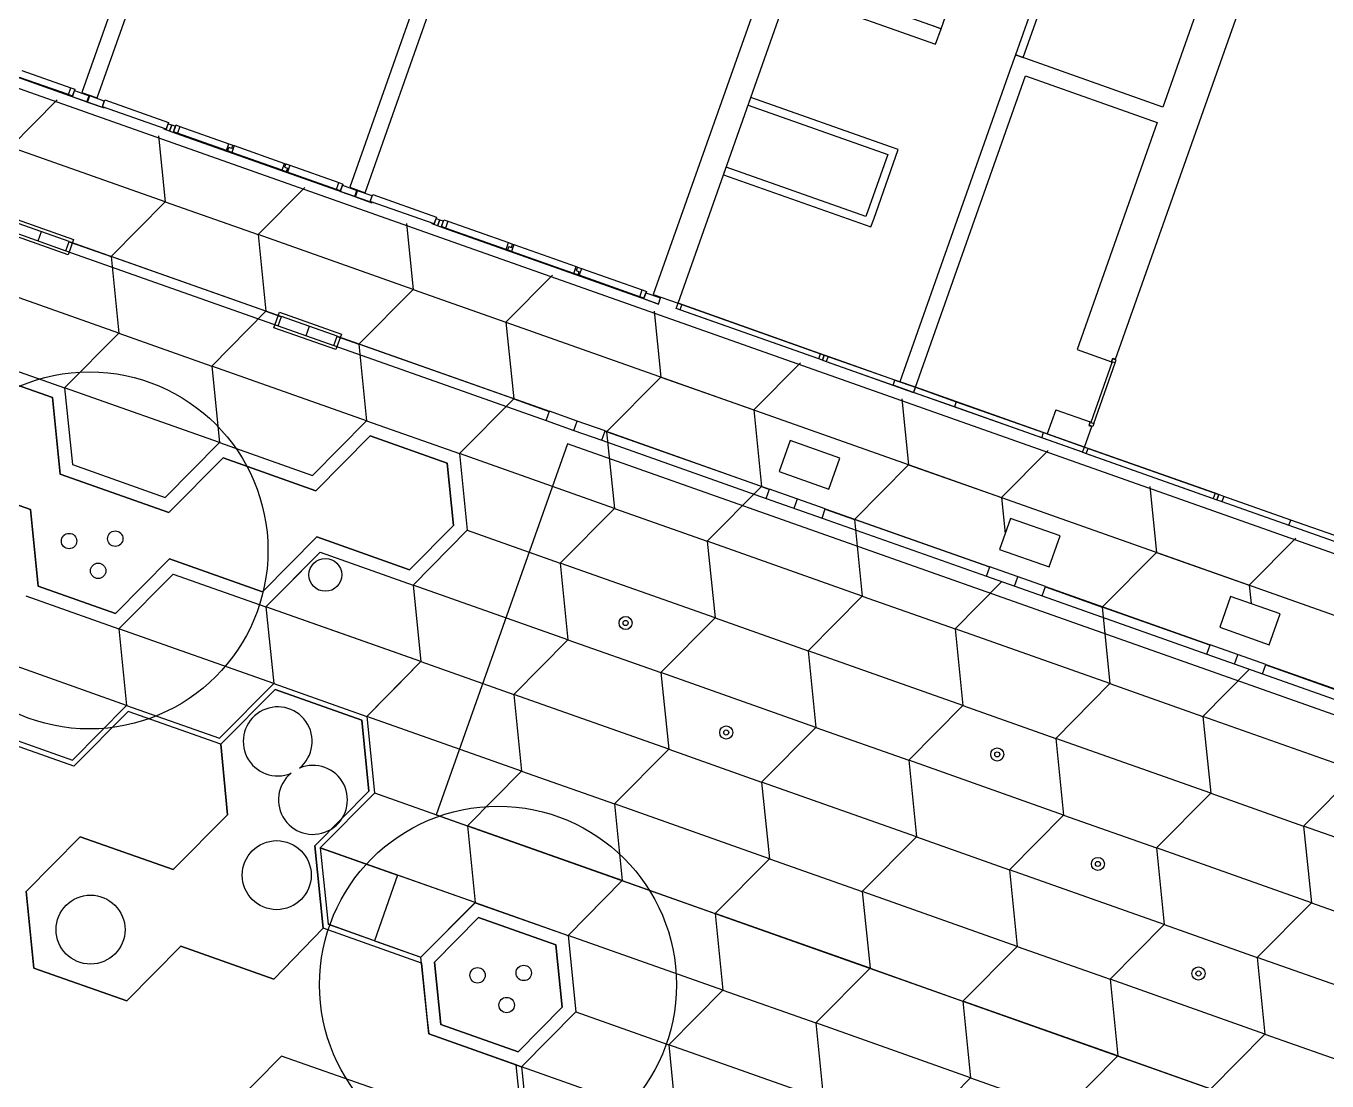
# Model space of a CAD drawing. Header units: metres. Extents: x 2681598 to 2681800, y 1249481 to 1249590.
# Drawn here: x 2681669.34 to 2681689.14, y 1249544.43 to 1249560.48 of the extents above; entities that cross this region are included whole.
import ezdxf

# ---------------------------------------------------------------- set-up
doc = ezdxf.new("R2010")
doc.units = ezdxf.units.M
doc.layers.add('linien', color=7, linetype='Continuous', true_color=0x000000)

msp = doc.modelspace()

# ---------------------------------------------------------------- linework, layer by layer
at = {"layer": 'linien'}
for p, q in [((2681609.207, 1249580.751), (2681711.665, 1249544.525)), ((2681673.977, 1249570.177), (2681670.19, 1249559.467)), ((2681670.425, 1249559.384), (2681674.216, 1249570.103)), ((2681678.111, 1249568.896), (2681674.267, 1249558.025)), ((2681674.503, 1249557.942), (2681678.35, 1249568.822)), ((2681682.795, 1249567.445), (2681678.887, 1249556.392)), ((2681688.858, 1249565.515), (2681686.642, 1249559.245)), ((2681685.922, 1249555.411), (2681689.432, 1249565.337)), ((2681685.115, 1249562.065), (2681684.398, 1249560.038)), ((2681684.516, 1249559.997), (2681685.232, 1249562.024)), ((2681683.266, 1249560.438), (2681683.616, 1249561.428)), ((2681683.266, 1249560.438), (2681681.023, 1249561.232)), ((2681679.264, 1249556.259), (2681680.939, 1249560.996)), ((2681680.939, 1249560.996), (2681683.183, 1249560.203)), ((2681670.001, 1249559.417), (2681667.544, 1249560.286)), ((2681683.149, 1249560.48), (2681683.266, 1249560.438)), ((2681683.183, 1249560.203), (2681683.266, 1249560.438)), ((2681684.398, 1249560.038), (2681684.314, 1249559.803)), ((2681684.398, 1249560.038), (2681684.516, 1249559.997)), ((2681686.642, 1249559.245), (2681684.398, 1249560.038)), ((2681669.985, 1249559.434), (2681669.241, 1249559.697)), ((2681669.278, 1249559.801), (2681670.022, 1249559.538)), ((2681684.314, 1249559.803), (2681682.639, 1249555.065)), ((2681682.875, 1249554.982), (2681684.55, 1249559.719)), ((2681684.55, 1249559.719), (2681686.558, 1249559.009)), ((2681669.985, 1249559.434), (2681670.022, 1249559.538)), ((2681670.022, 1249559.538), (2681670.084, 1249559.516)), ((2681670.084, 1249559.516), (2681670.047, 1249559.412)), ((2681670.047, 1249559.412), (2681670.077, 1249559.496)), ((2681670.077, 1249559.496), (2681670.299, 1249559.418)), ((2681669.102, 1249558.637), (2681669.812, 1249559.354)), ((2681670.047, 1249559.412), (2681669.985, 1249559.434)), ((2681670.001, 1249559.417), (2681670.005, 1249559.427)), ((2681670.266, 1249559.323), (2681670.001, 1249559.417)), ((2681670.005, 1249559.427), (2681670.047, 1249559.412)), ((2681670.049, 1249559.397), (2681670.05, 1249559.4)), ((2681670.05, 1249559.4), (2681670.266, 1249559.323)), ((2681670.19, 1249559.467), (2681670.425, 1249559.384)), ((2681670.266, 1249559.323), (2681670.299, 1249559.418)), ((2681670.276, 1249559.32), (2681670.309, 1249559.414)), ((2681670.276, 1249559.32), (2681670.527, 1249559.231)), ((2681670.478, 1249559.248), (2681670.276, 1249559.32)), ((2681670.299, 1249559.418), (2681670.303, 1249559.427)), ((2681670.309, 1249559.414), (2681670.312, 1249559.424)), ((2681670.531, 1249559.336), (2681670.309, 1249559.414)), ((2681670.502, 1249559.251), (2681670.538, 1249559.355)), ((2681670.502, 1249559.251), (2681670.531, 1249559.336)), ((2681670.538, 1249559.355), (2681671.51, 1249559.011)), ((2681680.331, 1249559.276), (2681680.373, 1249559.393)), ((2681682.499, 1249558.642), (2681680.373, 1249559.393)), ((2681670.477, 1249559.246), (2681670.478, 1249559.248)), ((2681670.531, 1249559.241), (2681670.502, 1249559.251)), ((2681671.474, 1249558.908), (2681670.502, 1249559.251)), ((2681670.527, 1249559.231), (2681670.531, 1249559.241)), ((2681680.331, 1249559.276), (2681682.457, 1249558.524)), ((2681671.441, 1249558.908), (2681671.444, 1249558.918)), ((2681671.525, 1249558.878), (2681671.441, 1249558.908)), ((2681671.444, 1249558.918), (2681671.474, 1249558.908)), ((2681671.51, 1249559.011), (2681671.474, 1249558.908)), ((2681671.474, 1249558.908), (2681671.503, 1249558.992)), ((2681671.503, 1249558.992), (2681671.558, 1249558.973)), ((2681671.525, 1249558.878), (2681671.558, 1249558.973)), ((2681671.558, 1249558.973), (2681671.525, 1249558.878)), ((2681671.558, 1249558.973), (2681671.613, 1249558.953)), ((2681671.583, 1249558.869), (2681671.62, 1249558.973)), ((2681671.613, 1249558.953), (2681671.583, 1249558.869)), ((2681671.62, 1249558.973), (2681671.682, 1249558.951)), ((2681671.682, 1249558.951), (2681671.645, 1249558.847)), ((2681671.682, 1249558.951), (2681672.426, 1249558.688)), ((2681686.558, 1249559.009), (2681685.337, 1249555.554)), ((2681671.358, 1249558.807), (2681671.459, 1249557.804)), ((2681671.622, 1249558.844), (2681671.525, 1249558.878)), ((2681671.583, 1249558.869), (2681671.625, 1249558.854)), ((2681671.645, 1249558.847), (2681671.583, 1249558.869)), ((2681671.625, 1249558.854), (2681671.622, 1249558.844)), ((2681674.079, 1249557.975), (2681671.622, 1249558.844)), ((2681672.389, 1249558.584), (2681671.645, 1249558.847)), ((2681671.459, 1249557.804), (2681669.102, 1249558.637)), ((2681672.389, 1249558.584), (2681672.426, 1249558.688)), ((2681672.409, 1249558.577), (2681672.389, 1249558.584)), ((2681672.409, 1249558.577), (2681672.427, 1249558.629)), ((2681672.471, 1249558.555), (2681672.409, 1249558.577)), ((2681672.426, 1249558.688), (2681672.488, 1249558.666)), ((2681672.47, 1249558.614), (2681672.427, 1249558.629)), ((2681672.47, 1249558.614), (2681672.488, 1249558.666)), ((2681672.508, 1249558.659), (2681672.471, 1249558.555)), ((2681673.236, 1249558.284), (2681672.471, 1249558.555)), ((2681672.488, 1249558.666), (2681672.508, 1249558.659)), ((2681672.508, 1249558.659), (2681673.273, 1249558.388)), ((2681682.457, 1249558.524), (2681682.124, 1249557.581)), ((2681682.241, 1249557.539), (2681682.616, 1249558.6)), ((2681682.616, 1249558.6), (2681682.499, 1249558.642)), ((2681673.236, 1249558.284), (2681673.273, 1249558.388)), ((2681673.273, 1249558.388), (2681673.293, 1249558.381)), ((2681673.293, 1249558.381), (2681673.275, 1249558.329)), ((2681673.275, 1249558.329), (2681673.317, 1249558.314)), ((2681673.293, 1249558.381), (2681673.355, 1249558.359)), ((2681673.317, 1249558.314), (2681673.299, 1249558.262)), ((2681673.355, 1249558.359), (2681673.319, 1249558.255)), ((2681673.355, 1249558.359), (2681674.099, 1249558.096)), ((2681679.956, 1249558.215), (2681679.998, 1249558.333)), ((2681682.124, 1249557.581), (2681679.998, 1249558.333)), ((2681673.299, 1249558.262), (2681673.236, 1249558.284)), ((2681673.319, 1249558.255), (2681673.299, 1249558.262)), ((2681674.063, 1249557.992), (2681673.319, 1249558.255)), ((2681679.956, 1249558.215), (2681682.2, 1249557.422)), ((2681672.874, 1249557.304), (2681673.583, 1249558.02)), ((2681674.063, 1249557.992), (2681674.099, 1249558.096)), ((2681674.125, 1249557.97), (2681674.063, 1249557.992)), ((2681674.079, 1249557.975), (2681674.082, 1249557.985)), ((2681674.344, 1249557.882), (2681674.079, 1249557.975)), ((2681674.082, 1249557.985), (2681674.125, 1249557.97)), ((2681674.099, 1249558.096), (2681674.161, 1249558.074)), ((2681674.161, 1249558.074), (2681674.125, 1249557.97)), ((2681674.125, 1249557.97), (2681674.155, 1249558.055)), ((2681674.127, 1249557.955), (2681674.128, 1249557.958)), ((2681674.128, 1249557.958), (2681674.344, 1249557.882)), ((2681674.155, 1249558.055), (2681674.377, 1249557.976)), ((2681674.267, 1249558.025), (2681674.503, 1249557.942)), ((2681674.344, 1249557.882), (2681674.377, 1249557.976)), ((2681674.353, 1249557.878), (2681674.387, 1249557.973)), ((2681674.377, 1249557.976), (2681674.38, 1249557.985)), ((2681674.387, 1249557.973), (2681674.39, 1249557.982)), ((2681674.609, 1249557.894), (2681674.387, 1249557.973)), ((2681674.579, 1249557.809), (2681674.616, 1249557.913)), ((2681674.616, 1249557.913), (2681675.588, 1249557.57)), ((2681670.635, 1249556.971), (2681671.459, 1249557.804)), ((2681671.459, 1249557.804), (2681672.874, 1249557.304)), ((2681674.353, 1249557.878), (2681674.605, 1249557.789)), ((2681674.556, 1249557.807), (2681674.353, 1249557.878)), ((2681674.555, 1249557.804), (2681674.556, 1249557.807)), ((2681674.579, 1249557.809), (2681674.609, 1249557.894)), ((2681674.608, 1249557.799), (2681674.579, 1249557.809)), ((2681675.551, 1249557.466), (2681674.579, 1249557.809)), ((2681674.605, 1249557.789), (2681674.608, 1249557.799)), ((2681669.119, 1249557.565), (2681670.062, 1249557.232)), ((2681675.588, 1249557.57), (2681675.551, 1249557.466)), ((2681675.551, 1249557.466), (2681675.581, 1249557.55)), ((2681675.581, 1249557.55), (2681675.636, 1249557.531)), ((2681675.602, 1249557.437), (2681675.636, 1249557.531)), ((2681675.636, 1249557.531), (2681675.602, 1249557.437)), ((2681675.636, 1249557.531), (2681675.69, 1249557.512)), ((2681675.661, 1249557.427), (2681675.697, 1249557.531)), ((2681675.697, 1249557.531), (2681675.759, 1249557.509)), ((2681682.2, 1249557.422), (2681682.241, 1249557.539)), ((2681669.979, 1249556.996), (2681669.036, 1249557.329)), ((2681669.1, 1249557.36), (2681669.948, 1249557.06)), ((2681669.998, 1249557.201), (2681669.15, 1249557.501)), ((2681669.524, 1249557.21), (2681669.574, 1249557.351)), ((2681675.129, 1249557.473), (2681675.231, 1249556.471)), ((2681675.519, 1249557.466), (2681675.522, 1249557.476)), ((2681675.602, 1249557.437), (2681675.519, 1249557.466)), ((2681675.522, 1249557.476), (2681675.551, 1249557.466)), ((2681675.7, 1249557.402), (2681675.602, 1249557.437)), ((2681675.69, 1249557.512), (2681675.661, 1249557.427)), ((2681675.661, 1249557.427), (2681675.703, 1249557.412)), ((2681675.723, 1249557.405), (2681675.661, 1249557.427)), ((2681675.703, 1249557.412), (2681675.7, 1249557.402)), ((2681678.699, 1249556.342), (2681675.7, 1249557.402)), ((2681675.759, 1249557.509), (2681675.723, 1249557.405)), ((2681676.648, 1249557.078), (2681675.723, 1249557.405)), ((2681675.759, 1249557.509), (2681676.684, 1249557.182)), ((2681669.948, 1249557.06), (2681669.998, 1249557.201)), ((2681669.948, 1249557.06), (2681669.998, 1249557.201)), ((2681670.062, 1249557.232), (2681669.979, 1249556.996)), ((2681669.997, 1249557.197), (2681670.635, 1249556.971)), ((2681669.998, 1249557.201), (2681673.228, 1249556.06)), ((2681670.044, 1249557.18), (2681670.635, 1249556.971)), ((2681675.231, 1249556.471), (2681672.874, 1249557.304)), ((2681672.874, 1249557.304), (2681672.992, 1249556.138)), ((2681676.648, 1249557.078), (2681676.684, 1249557.182)), ((2681676.686, 1249557.123), (2681676.667, 1249557.071)), ((2681676.684, 1249557.182), (2681676.746, 1249557.16)), ((2681676.686, 1249557.123), (2681676.728, 1249557.108)), ((2681676.728, 1249557.108), (2681676.746, 1249557.16)), ((2681676.766, 1249557.153), (2681676.73, 1249557.049)), ((2681676.746, 1249557.16), (2681676.766, 1249557.153)), ((2681676.766, 1249557.153), (2681677.712, 1249556.818)), ((2681669.948, 1249557.06), (2681673.178, 1249555.918)), ((2681670.635, 1249556.971), (2681670.753, 1249555.805)), ((2681672.992, 1249556.138), (2681670.635, 1249556.971)), ((2681676.667, 1249557.071), (2681676.648, 1249557.078)), ((2681676.73, 1249557.049), (2681676.667, 1249557.071)), ((2681677.676, 1249556.715), (2681676.73, 1249557.049)), ((2681677.676, 1249556.715), (2681677.712, 1249556.818)), ((2681677.712, 1249556.818), (2681677.732, 1249556.811)), ((2681677.732, 1249556.811), (2681677.714, 1249556.76)), ((2681677.714, 1249556.76), (2681677.756, 1249556.745)), ((2681677.732, 1249556.811), (2681677.794, 1249556.789)), ((2681677.756, 1249556.745), (2681677.738, 1249556.693)), ((2681677.794, 1249556.789), (2681677.758, 1249556.686)), ((2681677.794, 1249556.789), (2681678.719, 1249556.462)), ((2681670.753, 1249555.805), (2681668.396, 1249556.639)), ((2681676.645, 1249555.971), (2681677.354, 1249556.687)), ((2681677.738, 1249556.693), (2681677.676, 1249556.715)), ((2681677.758, 1249556.686), (2681677.738, 1249556.693)), ((2681678.682, 1249556.359), (2681677.758, 1249556.686)), ((2681674.406, 1249555.638), (2681675.231, 1249556.471)), ((2681675.231, 1249556.471), (2681676.645, 1249555.971)), ((2681678.682, 1249556.359), (2681678.719, 1249556.462)), ((2681678.745, 1249556.337), (2681678.682, 1249556.359)), ((2681678.699, 1249556.342), (2681678.702, 1249556.352)), ((2681678.964, 1249556.248), (2681678.699, 1249556.342)), ((2681678.702, 1249556.352), (2681678.745, 1249556.337)), ((2681678.719, 1249556.462), (2681678.781, 1249556.44)), ((2681678.781, 1249556.44), (2681678.745, 1249556.337)), ((2681678.745, 1249556.337), (2681678.774, 1249556.421)), ((2681678.747, 1249556.322), (2681678.748, 1249556.325)), ((2681678.748, 1249556.325), (2681678.964, 1249556.248)), ((2681678.774, 1249556.421), (2681678.997, 1249556.342)), ((2681678.887, 1249556.392), (2681679.264, 1249556.259)), ((2681678.964, 1249556.248), (2681678.997, 1249556.342)), ((2681678.997, 1249556.342), (2681679, 1249556.352)), ((2681672.167, 1249555.305), (2681672.992, 1249556.138)), ((2681672.992, 1249556.138), (2681673.226, 1249556.055)), ((2681678.9, 1249556.14), (2681679.002, 1249555.137)), ((2681679.236, 1249556.178), (2681679.264, 1249556.259)), ((2681681.461, 1249555.392), (2681679.236, 1249556.178)), ((2681679.292, 1249556.158), (2681679.236, 1249556.178)), ((2681681.489, 1249555.472), (2681679.264, 1249556.259)), ((2681679.264, 1249556.259), (2681679.321, 1249556.239)), ((2681679.321, 1249556.239), (2681679.292, 1249556.158)), ((2681681.404, 1249555.412), (2681679.292, 1249556.158)), ((2681679.321, 1249556.239), (2681681.433, 1249555.492)), ((2681673.114, 1249555.888), (2681673.197, 1249556.123)), ((2681673.178, 1249555.918), (2681673.228, 1249556.06)), ((2681673.178, 1249555.918), (2681673.228, 1249556.06)), ((2681673.197, 1249556.123), (2681674.14, 1249555.79)), ((2681674.076, 1249555.759), (2681673.228, 1249556.06)), ((2681676.645, 1249555.971), (2681676.763, 1249554.804)), ((2681676.645, 1249555.971), (2681709.171, 1249544.47)), ((2681669.928, 1249554.973), (2681670.753, 1249555.805)), ((2681670.753, 1249555.805), (2681672.167, 1249555.305)), ((2681674.057, 1249555.554), (2681673.114, 1249555.888)), ((2681673.178, 1249555.918), (2681674.026, 1249555.618)), ((2681673.602, 1249555.768), (2681673.652, 1249555.91)), ((2681674.026, 1249555.618), (2681674.076, 1249555.759)), ((2681674.026, 1249555.618), (2681674.076, 1249555.759)), ((2681674.14, 1249555.79), (2681674.057, 1249555.554)), ((2681674.074, 1249555.755), (2681674.406, 1249555.638)), ((2681674.076, 1249555.759), (2681677.305, 1249554.618)), ((2681674.026, 1249555.618), (2681677.255, 1249554.476)), ((2681674.406, 1249555.638), (2681674.524, 1249554.472)), ((2681676.763, 1249554.804), (2681674.406, 1249555.638)), ((2681685.337, 1249555.554), (2681685.86, 1249555.369)), ((2681685.337, 1249555.554), (2681685.86, 1249555.369)), ((2681668.514, 1249555.473), (2681669.928, 1249554.973)), ((2681680.416, 1249554.637), (2681681.125, 1249555.353)), ((2681681.404, 1249555.412), (2681681.433, 1249555.492)), ((2681681.461, 1249555.392), (2681681.404, 1249555.412)), ((2681681.433, 1249555.492), (2681681.489, 1249555.472)), ((2681681.461, 1249555.392), (2681681.489, 1249555.472)), ((2681681.489, 1249555.472), (2681681.461, 1249555.392)), ((2681681.461, 1249555.392), (2681682.847, 1249554.902)), ((2681681.461, 1249555.392), (2681681.517, 1249555.372)), ((2681681.489, 1249555.472), (2681682.875, 1249554.982)), ((2681681.546, 1249555.452), (2681681.489, 1249555.472)), ((2681681.546, 1249555.452), (2681681.517, 1249555.372)), ((2681681.517, 1249555.372), (2681682.536, 1249555.012)), ((2681682.564, 1249555.092), (2681681.546, 1249555.452)), ((2681685.871, 1249555.37), (2681685.544, 1249554.446)), ((2681685.591, 1249554.43), (2681685.918, 1249555.354)), ((2681685.877, 1249555.416), (2681685.857, 1249555.36)), ((2681685.857, 1249555.36), (2681685.866, 1249555.356)), ((2681685.86, 1249555.369), (2681685.88, 1249555.426)), ((2681685.86, 1249555.369), (2681685.88, 1249555.426)), ((2681685.866, 1249555.356), (2681685.871, 1249555.37)), ((2681685.918, 1249555.354), (2681685.871, 1249555.37)), ((2681685.933, 1249555.396), (2681685.877, 1249555.416)), ((2681685.88, 1249555.426), (2681685.922, 1249555.411)), ((2681685.88, 1249555.426), (2681685.922, 1249555.411)), ((2681685.918, 1249555.354), (2681685.933, 1249555.396)), ((2681669.742, 1249554.826), (2681668.328, 1249555.326)), ((2681668.328, 1249555.326), (2681669.742, 1249554.826)), ((2681672.167, 1249555.305), (2681672.285, 1249554.139)), ((2681674.524, 1249554.472), (2681672.167, 1249555.305)), ((2681678.177, 1249554.304), (2681679.002, 1249555.137)), ((2681679.002, 1249555.137), (2681680.416, 1249554.637)), ((2681672.285, 1249554.139), (2681669.928, 1249554.972)), ((2681669.928, 1249554.972), (2681670.046, 1249553.806)), ((2681682.536, 1249555.012), (2681682.564, 1249555.092)), ((2681682.847, 1249554.902), (2681682.536, 1249555.012)), ((2681682.564, 1249555.092), (2681682.875, 1249554.982)), ((2681682.875, 1249554.982), (2681682.639, 1249555.065)), ((2681682.847, 1249554.902), (2681682.875, 1249554.982)), ((2681682.875, 1249554.982), (2681682.847, 1249554.902)), ((2681685.449, 1249554.072), (2681682.875, 1249554.982)), ((2681682.875, 1249554.982), (2681683.497, 1249554.762)), ((2681669.86, 1249553.66), (2681669.742, 1249554.826)), ((2681669.742, 1249554.826), (2681669.86, 1249553.66)), ((2681675.938, 1249553.972), (2681676.763, 1249554.804)), ((2681676.763, 1249554.804), (2681677.303, 1249554.613)), ((2681682.671, 1249554.807), (2681682.773, 1249553.804)), ((2681685.421, 1249553.992), (2681682.847, 1249554.902)), ((2681683.469, 1249554.682), (2681682.847, 1249554.902)), ((2681683.497, 1249554.762), (2681683.469, 1249554.682)), ((2681683.497, 1249554.762), (2681684.827, 1249554.292)), ((2681677.255, 1249554.476), (2681677.305, 1249554.618)), ((2681677.255, 1249554.476), (2681677.305, 1249554.618)), ((2681677.729, 1249554.468), (2681677.305, 1249554.618)), ((2681680.416, 1249554.637), (2681680.534, 1249553.471)), ((2681684.798, 1249554.212), (2681683.469, 1249554.682)), ((2681685.013, 1249554.639), (2681684.883, 1249554.272)), ((2681685.013, 1249554.639), (2681685.537, 1249554.454)), ((2681685.013, 1249554.639), (2681685.537, 1249554.454)), ((2681673.699, 1249553.639), (2681674.524, 1249554.472)), ((2681674.524, 1249554.472), (2681675.938, 1249553.972)), ((2681677.255, 1249554.476), (2681677.679, 1249554.326)), ((2681677.679, 1249554.326), (2681677.729, 1249554.468)), ((2681678.154, 1249554.318), (2681677.729, 1249554.468)), ((2681685.449, 1249554.072), (2681685.559, 1249554.383)), ((2681685.537, 1249554.454), (2681685.517, 1249554.398)), ((2681685.537, 1249554.454), (2681685.517, 1249554.398)), ((2681685.517, 1249554.398), (2681685.559, 1249554.383)), ((2681685.517, 1249554.398), (2681685.559, 1249554.383)), ((2681685.52, 1249554.407), (2681685.54, 1249554.464)), ((2681685.576, 1249554.387), (2681685.52, 1249554.407)), ((2681685.54, 1249554.464), (2681685.549, 1249554.461)), ((2681685.549, 1249554.461), (2681685.544, 1249554.446)), ((2681685.544, 1249554.446), (2681685.591, 1249554.43)), ((2681685.591, 1249554.43), (2681685.576, 1249554.387)), ((2681674.577, 1249554.241), (2681673.752, 1249553.408)), ((2681673.752, 1249553.408), (2681674.577, 1249554.241)), ((2681675.752, 1249553.825), (2681674.577, 1249554.241)), ((2681674.577, 1249554.241), (2681675.752, 1249553.825)), ((2681677.679, 1249554.326), (2681678.104, 1249554.176)), ((2681678.104, 1249554.176), (2681678.154, 1249554.318)), ((2681678.104, 1249554.176), (2681678.154, 1249554.318)), ((2681678.104, 1249554.176), (2681680.607, 1249553.291)), ((2681678.152, 1249554.313), (2681678.177, 1249554.304)), ((2681678.154, 1249554.318), (2681680.657, 1249553.433)), ((2681680.534, 1249553.471), (2681678.177, 1249554.304)), ((2681678.177, 1249554.304), (2681678.295, 1249553.138)), ((2681680.971, 1249554.17), (2681680.804, 1249553.699)), ((2681681.725, 1249553.904), (2681680.971, 1249554.17)), ((2681684.798, 1249554.212), (2681684.827, 1249554.292)), ((2681685.421, 1249553.992), (2681684.798, 1249554.212)), ((2681684.827, 1249554.292), (2681685.449, 1249554.072)), ((2681684.883, 1249554.272), (2681685.449, 1249554.072)), ((2681671.46, 1249553.306), (2681672.285, 1249554.139)), ((2681672.285, 1249554.139), (2681673.699, 1249553.639)), ((2681677.58, 1249554.123), (2681675.583, 1249548.475)), ((2681678.295, 1249553.138), (2681675.938, 1249553.972)), ((2681675.938, 1249553.972), (2681676.056, 1249552.806)), ((2681694.553, 1249548.121), (2681677.58, 1249554.123)), ((2681684.187, 1249553.304), (2681684.897, 1249554.02)), ((2681685.421, 1249553.992), (2681685.449, 1249554.072)), ((2681685.421, 1249553.992), (2681687.466, 1249553.268)), ((2681685.421, 1249553.992), (2681685.477, 1249553.972)), ((2681685.449, 1249554.072), (2681687.495, 1249553.348)), ((2681685.506, 1249554.052), (2681685.449, 1249554.072)), ((2681685.477, 1249553.972), (2681685.506, 1249554.052)), ((2681685.477, 1249553.972), (2681687.41, 1249553.288)), ((2681687.438, 1249553.368), (2681685.506, 1249554.052)), ((2681670.046, 1249553.806), (2681671.46, 1249553.306)), ((2681672.338, 1249553.908), (2681671.513, 1249553.076)), ((2681671.513, 1249553.076), (2681672.338, 1249553.908)), ((2681673.752, 1249553.408), (2681672.338, 1249553.908)), ((2681672.338, 1249553.908), (2681673.752, 1249553.408)), ((2681675.848, 1249552.879), (2681675.752, 1249553.825)), ((2681675.752, 1249553.825), (2681675.848, 1249552.879)), ((2681681.558, 1249553.432), (2681681.725, 1249553.904)), ((2681681.948, 1249552.971), (2681682.773, 1249553.804)), ((2681682.773, 1249553.804), (2681684.187, 1249553.304)), ((2681667.993, 1249553.62), (2681669.407, 1249553.12)), ((2681669.407, 1249553.12), (2681667.993, 1249553.62)), ((2681671.513, 1249553.076), (2681669.86, 1249553.66)), ((2681669.86, 1249553.66), (2681671.513, 1249553.076)), ((2681680.804, 1249553.699), (2681681.558, 1249553.432)), ((2681679.709, 1249552.638), (2681680.534, 1249553.471)), ((2681680.534, 1249553.471), (2681680.655, 1249553.428)), ((2681680.607, 1249553.291), (2681680.657, 1249553.433)), ((2681680.607, 1249553.291), (2681680.657, 1249553.433)), ((2681681.505, 1249553.133), (2681680.657, 1249553.433)), ((2681686.443, 1249553.473), (2681686.544, 1249552.47)), ((2681687.438, 1249553.368), (2681687.41, 1249553.288)), ((2681687.495, 1249553.348), (2681687.438, 1249553.368)), ((2681680.607, 1249553.291), (2681681.455, 1249552.991)), ((2681681.031, 1249553.141), (2681681.081, 1249553.283)), ((2681684.187, 1249553.304), (2681684.243, 1249552.757)), ((2681687.41, 1249553.288), (2681687.466, 1249553.268)), ((2681687.466, 1249553.268), (2681687.495, 1249553.348)), ((2681687.495, 1249553.348), (2681687.466, 1249553.268)), ((2681687.466, 1249553.268), (2681687.542, 1249553.242)), ((2681687.57, 1249553.322), (2681687.495, 1249553.348)), ((2681687.57, 1249553.322), (2681687.542, 1249553.242)), ((2681687.542, 1249553.242), (2681688.56, 1249552.882)), ((2681688.588, 1249552.962), (2681687.57, 1249553.322)), ((2681669.407, 1249553.12), (2681669.526, 1249551.954)), ((2681669.526, 1249551.954), (2681669.407, 1249553.12)), ((2681677.47, 1249552.306), (2681678.295, 1249553.138)), ((2681678.295, 1249553.138), (2681679.709, 1249552.638)), ((2681681.455, 1249552.991), (2681681.505, 1249553.133)), ((2681681.455, 1249552.991), (2681681.505, 1249553.133)), ((2681681.455, 1249552.991), (2681683.958, 1249552.106)), ((2681681.504, 1249553.128), (2681681.948, 1249552.971)), ((2681681.505, 1249553.133), (2681684.008, 1249552.248)), ((2681684.007, 1249552.243), (2681681.948, 1249552.971)), ((2681681.948, 1249552.971), (2681682.066, 1249551.805)), ((2681684.322, 1249552.985), (2681684.156, 1249552.514)), ((2681685.077, 1249552.719), (2681684.322, 1249552.985)), ((2681688.56, 1249552.882), (2681688.588, 1249552.962)), ((2681689.607, 1249552.602), (2681688.588, 1249552.962)), ((2681675.178, 1249552.204), (2681675.848, 1249552.879)), ((2681675.848, 1249552.879), (2681675.178, 1249552.204)), ((2681675.231, 1249551.973), (2681676.056, 1249552.806)), ((2681676.056, 1249552.806), (2681677.47, 1249552.306)), ((2681688.56, 1249552.882), (2681689.578, 1249552.522)), ((2681672.939, 1249551.871), (2681673.764, 1249552.704)), ((2681673.764, 1249552.704), (2681672.939, 1249551.871)), ((2681673.764, 1249552.704), (2681675.178, 1249552.204)), ((2681675.178, 1249552.204), (2681673.764, 1249552.704)), ((2681682.066, 1249551.805), (2681679.709, 1249552.638)), ((2681679.709, 1249552.638), (2681679.827, 1249551.472)), ((2681684.91, 1249552.247), (2681685.077, 1249552.719)), ((2681687.958, 1249551.97), (2681688.668, 1249552.687)), ((2681670.701, 1249551.538), (2681671.525, 1249552.371)), ((2681671.525, 1249552.371), (2681670.701, 1249551.538)), ((2681671.525, 1249552.371), (2681672.939, 1249551.871)), ((2681672.939, 1249551.871), (2681671.525, 1249552.371)), ((2681672.992, 1249551.64), (2681673.817, 1249552.473)), ((2681673.251, 1249551.901), (2681673.817, 1249552.473)), ((2681673.817, 1249552.473), (2681675.231, 1249551.973)), ((2681684.156, 1249552.514), (2681684.91, 1249552.247)), ((2681685.719, 1249551.638), (2681686.544, 1249552.47)), ((2681686.544, 1249552.47), (2681687.958, 1249551.97)), ((2681677.47, 1249552.306), (2681677.588, 1249551.14)), ((2681679.827, 1249551.472), (2681677.47, 1249552.306)), ((2681683.958, 1249552.106), (2681684.008, 1249552.248)), ((2681683.958, 1249552.106), (2681684.008, 1249552.248)), ((2681684.857, 1249551.948), (2681684.008, 1249552.248)), ((2681670.753, 1249551.308), (2681671.578, 1249552.14)), ((2681671.578, 1249552.14), (2681672.992, 1249551.64)), ((2681677.588, 1249551.14), (2681675.231, 1249551.973)), ((2681675.231, 1249551.973), (2681675.349, 1249550.807)), ((2681683.48, 1249551.305), (2681684.192, 1249552.024)), ((2681683.958, 1249552.106), (2681684.807, 1249551.806)), ((2681684.383, 1249551.956), (2681684.433, 1249552.098)), ((2681687.958, 1249551.97), (2681687.987, 1249551.69)), ((2681669.339, 1249551.808), (2681670.753, 1249551.308)), ((2681669.526, 1249551.954), (2681670.701, 1249551.538)), ((2681670.701, 1249551.538), (2681669.526, 1249551.954)), ((2681681.242, 1249550.972), (2681682.066, 1249551.805)), ((2681682.066, 1249551.805), (2681683.48, 1249551.305)), ((2681684.807, 1249551.806), (2681684.857, 1249551.948)), ((2681684.807, 1249551.806), (2681684.857, 1249551.948)), ((2681684.807, 1249551.806), (2681687.31, 1249550.921)), ((2681684.855, 1249551.943), (2681685.719, 1249551.638)), ((2681684.857, 1249551.948), (2681687.36, 1249551.063)), ((2681687.674, 1249551.8), (2681687.507, 1249551.329)), ((2681688.428, 1249551.533), (2681687.674, 1249551.8)), ((2681675.349, 1249550.807), (2681672.992, 1249551.64)), ((2681674.586, 1249551.077), (2681672.992, 1249551.64)), ((2681672.992, 1249551.64), (2681673.11, 1249550.474)), ((2681687.359, 1249551.058), (2681685.719, 1249551.638)), ((2681685.719, 1249551.638), (2681685.837, 1249550.472)), ((2681679.003, 1249550.64), (2681679.827, 1249551.472)), ((2681679.827, 1249551.472), (2681681.242, 1249550.972)), ((2681688.262, 1249551.062), (2681688.428, 1249551.533)), ((2681670.753, 1249551.308), (2681670.871, 1249550.142)), ((2681673.11, 1249550.474), (2681670.753, 1249551.308)), ((2681683.48, 1249551.305), (2681683.599, 1249550.139)), ((2681685.837, 1249550.472), (2681683.48, 1249551.305)), ((2681687.507, 1249551.329), (2681688.262, 1249551.062)), ((2681675.349, 1249550.807), (2681674.586, 1249551.077)), ((2681676.764, 1249550.307), (2681677.588, 1249551.14)), ((2681677.588, 1249551.14), (2681679.003, 1249550.64)), ((2681687.31, 1249550.921), (2681687.36, 1249551.063)), ((2681687.31, 1249550.921), (2681687.36, 1249551.063)), ((2681688.209, 1249550.763), (2681687.36, 1249551.063)), ((2681670.871, 1249550.142), (2681668.514, 1249550.975)), ((2681674.525, 1249549.974), (2681675.349, 1249550.807)), ((2681675.349, 1249550.807), (2681676.764, 1249550.307)), ((2681681.242, 1249550.972), (2681681.36, 1249549.806)), ((2681683.599, 1249550.139), (2681681.242, 1249550.972)), ((2681687.31, 1249550.921), (2681688.159, 1249550.621)), ((2681687.734, 1249550.771), (2681687.784, 1249550.913)), ((2681674.525, 1249549.974), (2681675.225, 1249550.682)), ((2681681.36, 1249549.806), (2681679.003, 1249550.64)), ((2681679.003, 1249550.64), (2681679.121, 1249549.474)), ((2681687.252, 1249549.972), (2681687.963, 1249550.69)), ((2681688.159, 1249550.621), (2681688.209, 1249550.763)), ((2681688.159, 1249550.621), (2681688.209, 1249550.763)), ((2681688.159, 1249550.621), (2681690.662, 1249549.736)), ((2681688.207, 1249550.758), (2681689.491, 1249550.304)), ((2681688.209, 1249550.763), (2681690.712, 1249549.878)), ((2681672.286, 1249549.642), (2681673.11, 1249550.474)), ((2681673.11, 1249550.474), (2681674.525, 1249549.974)), ((2681685.013, 1249549.639), (2681685.837, 1249550.472)), ((2681685.837, 1249550.472), (2681687.252, 1249549.972)), ((2681673.132, 1249550.382), (2681672.307, 1249549.549)), ((2681672.307, 1249549.549), (2681673.132, 1249550.382)), ((2681674.45, 1249549.916), (2681673.132, 1249550.382)), ((2681673.132, 1249550.382), (2681674.45, 1249549.916)), ((2681679.121, 1249549.474), (2681676.764, 1249550.307)), ((2681676.764, 1249550.307), (2681676.882, 1249549.141)), ((2681670.047, 1249549.309), (2681670.871, 1249550.142)), ((2681670.893, 1249550.049), (2681670.068, 1249549.217)), ((2681670.871, 1249550.142), (2681672.286, 1249549.642)), ((2681672.307, 1249549.549), (2681670.893, 1249550.049)), ((2681682.774, 1249549.306), (2681683.599, 1249550.139)), ((2681683.599, 1249550.139), (2681685.013, 1249549.639)), ((2681668.633, 1249549.809), (2681670.047, 1249549.309)), ((2681674.559, 1249548.838), (2681674.45, 1249549.916)), ((2681674.45, 1249549.916), (2681674.559, 1249548.838)), ((2681676.882, 1249549.141), (2681674.525, 1249549.974)), ((2681674.525, 1249549.974), (2681674.643, 1249548.809)), ((2681680.535, 1249548.974), (2681681.36, 1249549.806)), ((2681681.36, 1249549.806), (2681682.774, 1249549.306)), ((2681689.609, 1249549.138), (2681687.252, 1249549.972)), ((2681687.252, 1249549.972), (2681687.37, 1249548.806)), ((2681670.068, 1249549.217), (2681668.654, 1249549.717)), ((2681687.37, 1249548.806), (2681685.013, 1249549.639)), ((2681685.013, 1249549.639), (2681685.131, 1249548.473)), ((2681672.307, 1249549.549), (2681672.404, 1249548.476)), ((2681672.404, 1249548.476), (2681672.307, 1249549.549)), ((2681678.296, 1249548.641), (2681679.121, 1249549.474)), ((2681679.121, 1249549.474), (2681680.535, 1249548.974)), ((2681685.131, 1249548.473), (2681682.774, 1249549.306)), ((2681682.774, 1249549.306), (2681682.892, 1249548.14)), ((2681676.057, 1249548.308), (2681676.882, 1249549.141)), ((2681676.882, 1249549.141), (2681678.296, 1249548.641)), ((2681688.784, 1249548.306), (2681689.609, 1249549.138)), ((2681673.735, 1249548.005), (2681674.559, 1249548.838)), ((2681674.559, 1249548.838), (2681673.735, 1249548.005)), ((2681673.818, 1249547.976), (2681674.643, 1249548.808)), ((2681674.643, 1249548.809), (2681676.057, 1249548.308)), ((2681680.535, 1249548.974), (2681680.653, 1249547.808)), ((2681682.892, 1249548.14), (2681680.535, 1249548.974)), ((2681686.545, 1249547.973), (2681687.37, 1249548.806)), ((2681687.37, 1249548.806), (2681688.784, 1249548.306)), ((2681680.653, 1249547.808), (2681678.296, 1249548.641)), ((2681678.296, 1249548.641), (2681678.414, 1249547.475)), ((2681672.404, 1249548.476), (2681671.579, 1249547.643)), ((2681671.579, 1249547.643), (2681672.404, 1249548.476)), ((2681675.583, 1249548.475), (2681692.557, 1249542.474)), ((2681684.306, 1249547.64), (2681685.131, 1249548.473)), ((2681685.131, 1249548.473), (2681686.545, 1249547.973)), ((2681678.414, 1249547.475), (2681676.057, 1249548.308)), ((2681676.057, 1249548.308), (2681676.175, 1249547.142)), ((2681688.784, 1249548.306), (2681688.902, 1249547.139)), ((2681691.141, 1249547.472), (2681688.784, 1249548.306)), ((2681670.165, 1249548.143), (2681669.34, 1249547.31)), ((2681669.34, 1249547.31), (2681670.165, 1249548.143)), ((2681671.579, 1249547.643), (2681670.165, 1249548.143)), ((2681670.165, 1249548.143), (2681671.579, 1249547.643)), ((2681682.067, 1249547.308), (2681682.892, 1249548.14)), ((2681682.892, 1249548.14), (2681684.306, 1249547.64)), ((2681673.862, 1249546.751), (2681673.735, 1249548.005)), ((2681673.735, 1249548.005), (2681673.862, 1249546.751)), ((2681676.175, 1249547.142), (2681673.818, 1249547.976)), ((2681673.818, 1249547.975), (2681673.936, 1249546.81)), ((2681673.818, 1249547.975), (2681674.996, 1249547.559)), ((2681686.545, 1249547.973), (2681686.663, 1249546.807)), ((2681688.902, 1249547.139), (2681686.545, 1249547.973)), ((2681679.828, 1249546.975), (2681680.653, 1249547.808)), ((2681680.653, 1249547.808), (2681682.067, 1249547.308)), ((2681684.306, 1249547.64), (2681684.424, 1249546.474)), ((2681686.663, 1249546.807), (2681684.306, 1249547.64)), ((2681674.996, 1249547.559), (2681674.643, 1249546.56)), ((2681676.175, 1249547.142), (2681674.996, 1249547.559)), ((2681677.589, 1249546.642), (2681678.414, 1249547.475)), ((2681678.414, 1249547.475), (2681679.828, 1249546.975)), ((2681669.34, 1249547.31), (2681669.458, 1249546.144)), ((2681669.458, 1249546.144), (2681669.34, 1249547.31)), ((2681682.067, 1249547.308), (2681682.185, 1249546.141)), ((2681684.424, 1249546.474), (2681682.067, 1249547.308)), ((2681675.35, 1249546.31), (2681676.175, 1249547.142)), ((2681675.35, 1249546.31), (2681676.176, 1249547.139)), ((2681676.175, 1249547.142), (2681677.589, 1249546.642)), ((2681676.176, 1249547.139), (2681677.589, 1249546.642)), ((2681688.077, 1249546.307), (2681688.902, 1249547.139)), ((2681688.902, 1249547.139), (2681690.316, 1249546.639)), ((2681676.228, 1249546.912), (2681675.558, 1249546.235)), ((2681675.558, 1249546.235), (2681676.228, 1249546.912)), ((2681677.405, 1249546.496), (2681676.228, 1249546.912)), ((2681676.228, 1249546.912), (2681677.405, 1249546.496)), ((2681682.185, 1249546.141), (2681679.828, 1249546.975)), ((2681679.828, 1249546.975), (2681679.946, 1249545.809)), ((2681673.111, 1249545.977), (2681673.862, 1249546.751)), ((2681673.862, 1249546.751), (2681673.111, 1249545.977)), ((2681675.359, 1249546.221), (2681673.862, 1249546.751)), ((2681673.936, 1249546.81), (2681675.35, 1249546.31)), ((2681674.643, 1249546.56), (2681673.936, 1249546.81)), ((2681677.589, 1249546.642), (2681677.707, 1249545.476)), ((2681679.946, 1249545.809), (2681677.589, 1249546.642)), ((2681685.838, 1249545.974), (2681686.663, 1249546.807)), ((2681686.663, 1249546.807), (2681688.077, 1249546.307)), ((2681670.872, 1249545.644), (2681671.697, 1249546.477)), ((2681671.697, 1249546.477), (2681670.872, 1249545.644)), ((2681671.697, 1249546.477), (2681673.111, 1249545.977)), ((2681673.111, 1249545.977), (2681671.697, 1249546.477)), ((2681674.643, 1249546.56), (2681675.35, 1249546.31)), ((2681677.501, 1249545.548), (2681677.405, 1249546.496)), ((2681677.405, 1249546.496), (2681677.501, 1249545.548)), ((2681683.599, 1249545.641), (2681684.424, 1249546.474)), ((2681684.424, 1249546.474), (2681685.838, 1249545.974)), ((2681675.47, 1249545.143), (2681675.35, 1249546.31)), ((2681675.558, 1249546.235), (2681675.654, 1249545.287)), ((2681675.654, 1249545.287), (2681675.558, 1249546.235)), ((2681690.434, 1249545.473), (2681688.077, 1249546.307)), ((2681688.077, 1249546.307), (2681688.195, 1249545.141)), ((2681669.458, 1249546.144), (2681670.872, 1249545.644)), ((2681670.872, 1249545.644), (2681669.458, 1249546.144)), ((2681675.47, 1249545.143), (2681675.359, 1249546.221)), ((2681675.359, 1249546.221), (2681675.442, 1249545.401)), ((2681681.36, 1249545.309), (2681682.185, 1249546.141)), ((2681682.185, 1249546.141), (2681683.599, 1249545.641)), ((2681688.195, 1249545.141), (2681685.838, 1249545.974)), ((2681685.838, 1249545.974), (2681685.956, 1249544.808)), ((2681679.121, 1249544.976), (2681679.946, 1249545.809)), ((2681679.946, 1249545.809), (2681681.36, 1249545.309)), ((2681685.956, 1249544.808), (2681683.599, 1249545.641)), ((2681683.599, 1249545.641), (2681683.717, 1249544.475)), ((2681676.831, 1249544.871), (2681677.501, 1249545.548)), ((2681677.501, 1249545.548), (2681676.831, 1249544.871)), ((2681677.707, 1249545.476), (2681676.882, 1249544.643)), ((2681677.707, 1249545.476), (2681679.121, 1249544.976)), ((2681675.442, 1249545.401), (2681675.47, 1249545.143)), ((2681675.654, 1249545.287), (2681676.831, 1249544.871)), ((2681676.831, 1249544.871), (2681675.654, 1249545.287)), ((2681683.717, 1249544.475), (2681681.36, 1249545.309)), ((2681681.36, 1249545.309), (2681681.478, 1249544.143)), ((2681676.8, 1249544.673), (2681675.47, 1249545.143)), ((2681675.47, 1249545.143), (2681676.382, 1249544.82)), ((2681676.882, 1249544.643), (2681675.47, 1249545.143)), ((2681687.371, 1249544.308), (2681688.195, 1249545.141)), ((2681688.195, 1249545.141), (2681689.609, 1249544.641)), ((2681679.121, 1249544.976), (2681679.239, 1249543.81)), ((2681681.478, 1249544.143), (2681679.121, 1249544.976)), ((2681673.229, 1249544.806), (2681672.408, 1249543.977)), ((2681674.643, 1249544.308), (2681673.229, 1249544.806)), ((2681676.382, 1249544.82), (2681676.882, 1249544.643)), ((2681676.927, 1249543.404), (2681676.8, 1249544.673)), ((2681676.882, 1249544.643), (2681676.897, 1249544.502)), ((2681679.239, 1249543.81), (2681676.882, 1249544.643)), ((2681685.132, 1249543.975), (2681685.956, 1249544.808)), ((2681685.956, 1249544.808), (2681687.371, 1249544.308)), ((2681676.897, 1249544.502), (2681677, 1249543.477)), ((2681682.893, 1249543.643), (2681683.717, 1249544.475)), ((2681683.717, 1249544.475), (2681685.132, 1249543.975))]:
    msp.add_line(p, q, dxfattribs=at)
for points in [[(2681673.504, 1249549.188, 13.649724), (2681673.373, 1249549.109)], [(2681673.373, 1249549.109, 13.649724), (2681673.504, 1249549.188)]]:
    msp.add_lwpolyline(points, format="xyb", dxfattribs=at)
for centre, radius in [((2681670.306, 1249552.499), 2.716), ((2681670.698, 1249552.678), 0.117), ((2681669.995, 1249552.642), 0.117), ((2681673.896, 1249552.127), 0.25), ((2681670.438, 1249552.189), 0.117), ((2681678.465, 1249551.395), 0.1), ((2681678.465, 1249551.395), 0.0389), ((2681679.997, 1249549.729), 0.1), ((2681679.997, 1249549.729), 0.0389), ((2681684.122, 1249549.395), 0.1), ((2681684.122, 1249549.395), 0.0389), ((2681676.523, 1249545.891), 2.716), ((2681673.155, 1249547.558), 0.525), ((2681685.654, 1249547.729), 0.1), ((2681685.654, 1249547.729), 0.0389), ((2681670.322, 1249546.729), 0.525), ((2681676.212, 1249546.034), 0.117), ((2681676.915, 1249546.07), 0.117), ((2681687.184, 1249546.062), 0.1), ((2681687.184, 1249546.062), 0.0389), ((2681676.655, 1249545.582), 0.117)]:
    msp.add_circle(centre, radius, dxfattribs=at)

doc.saveas('drawing.dxf')
